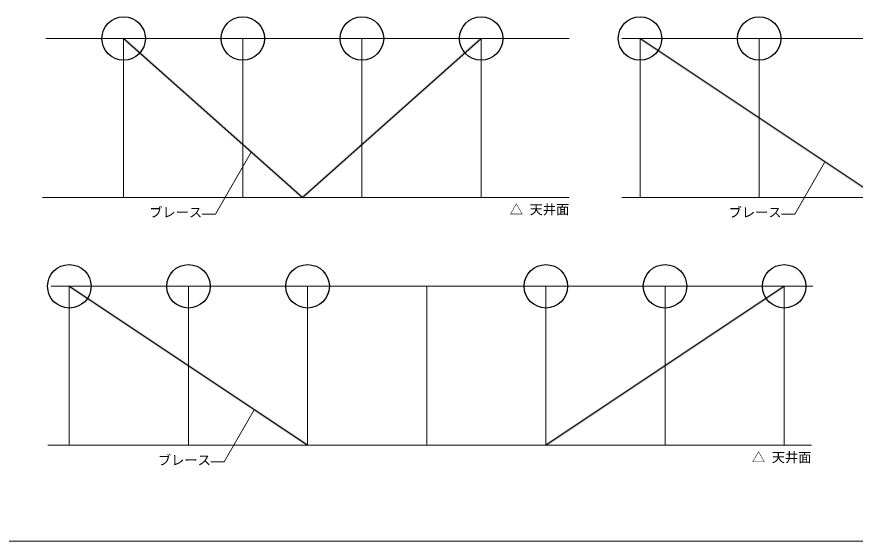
# Model space of a CAD drawing. Units: millimetres on the paper, with parts at other scales. Extents: x -195 to 195, y -140 to 138.
# Drawn here: x -91.3 to 35.4, y -31.9 to 47.3 of the extents above; entities that cross this region are included whole.
import ezdxf
from ezdxf.enums import TextEntityAlignment as Align

# ---------------------------------------------------------------- set-up
doc = ezdxf.new("R2010")
doc.units = ezdxf.units.MM
for name, color, linetype, lineweight in [('8-1_吊り材', 7, 'Continuous', 18), ('8-3_野縁', 3, 'Continuous', 18), ('8-4_ブレース・補強材', 4, 'Continuous', 9), ('8-6_文字', 7, 'Continuous', 18), ('8-9_躯体他', 4, 'Continuous', 9), ('8-C_ビス・アンカーボルト', 2, 'Continuous', 25), ('F-3_野縁', 7, 'Continuous', 18)]:
    doc.layers.add(name, color=color, linetype=linetype, lineweight=lineweight)
doc.styles.add('ＭＳ ゴシック', font='')
doc.styles.get('ＭＳ ゴシック').set_extended_font_data('MS Gothic')

msp = doc.modelspace()

# ---------------------------------------------------------------- linework, layer by layer
at = {"layer": '8-1_吊り材'}
for p, q in [((-75.123, 44), (-75.123, 20)), ((-57.123, 44), (-57.123, 20)), ((-39.123, 44), (-39.123, 20)), ((-21.123, 44), (-21.123, 20)), ((2.889, 44), (2.889, 20)), ((20.889, 44), (20.889, 20)), ((-83.331, 6.577), (-83.331, -17.423)), ((-65.331, 6.577), (-65.331, -17.423)), ((-47.331, 6.577), (-47.331, -17.423)), ((-29.331, 6.577), (-29.331, -17.423)), ((-11.331, 6.577), (-11.331, -17.423)), ((6.669, 6.577), (6.669, -17.423)), ((24.669, 6.577), (24.669, -17.423))]:
    msp.add_line(p, q, dxfattribs=at)
at = {"layer": '8-3_野縁'}
for p, q in [((-87.38, 20), (-87.057, 20)), ((-87.057, 20), (-86.861, 20)), ((-86.861, 20), (-7.797, 20)), ((0.151, 20), (78.696, 20)), ((-86.588, -17.423), (-86.265, -17.423)), ((-86.265, -17.423), (-86.069, -17.423)), ((-86.069, -17.423), (28.799, -17.423))]:
    msp.add_line(p, q, dxfattribs=at)
at = {"layer": '8-4_ブレース・補強材'}
for p, q in [((-75.123, 44), (-48.123, 20)), ((-21.123, 44), (-48.123, 20)), ((2.889, 44), (38.889, 20)), ((-83.331, 6.577), (-47.331, -17.423)), ((-11.331, -17.423), (24.669, 6.577))]:
    msp.add_line(p, q, dxfattribs=at)
for points in [[(-74.99, 44.149), (-75.256, 43.851), (-47.99, 20.149), (-48.256, 19.851)], [(-21.256, 44.149), (-48.256, 20.149), (-20.99, 43.851), (-47.99, 19.851)], [(3, 44.166), (2.778, 43.834), (39, 20.166), (38.778, 19.834)], [(-83.22, 6.743), (-83.442, 6.411), (-47.22, -17.257), (-47.442, -17.589)], [(-11.442, -17.257), (-11.22, -17.589), (24.558, 6.743), (24.78, 6.411)]]:
    msp.add_solid(points, dxfattribs=at)
at = {"layer": '8-6_文字'}
for p, q in [((-61.256, 17.472), (-55.863, 26.814)), ((26.275, 17.472), (30.769, 25.257)), ((-61.256, 17.472), (-63.256, 17.472)), ((26.275, 17.472), (24.275, 17.472)), ((-59.945, -19.951), (-55.409, -12.093)), ((-59.945, -19.951), (-61.945, -19.951))]:
    msp.add_line(p, q, dxfattribs=at)
at = {"layer": '8-9_躯体他'}
for p, q in [((-86.861, 44), (-7.797, 44)), ((0.151, 44), (79.215, 44)), ((-86.069, 6.577), (28.995, 6.577))]:
    msp.add_line(p, q, dxfattribs=at)
at = {"layer": '8-C_ビス・アンカーボルト'}
for centre in [(-75.123, 44), (-57.123, 44), (-39.123, 44), (-21.123, 44), (2.889, 44), (20.889, 44), (-83.331, 6.577), (-65.331, 6.577), (-47.331, 6.577), (-11.331, 6.577), (6.669, 6.577), (24.669, 6.577)]:
    msp.add_circle(centre, 3.283, dxfattribs=at)
at = {"layer": 'F-3_野縁', "color": 3}
msp.add_line((-191, -31.923), (191, -31.923), dxfattribs=at)

# ---------------------------------------------------------------- texts
at = {"layer": '8-6_文字', "style": 'ＭＳ ゴシック'}
for s, p in [('△ 天井面', (-16.797, 17)), ('ブレース', (-71.256, 16.572)), ('ブレース', (16.275, 16.572)), ('ブレース', (-69.945, -20.851)), ('△ 天井面', (19.799, -20.423))]:
    msp.add_text(s, height=1.466, dxfattribs=at).set_placement(p, align=Align.BOTTOM_LEFT)

doc.saveas('drawing.dxf')
